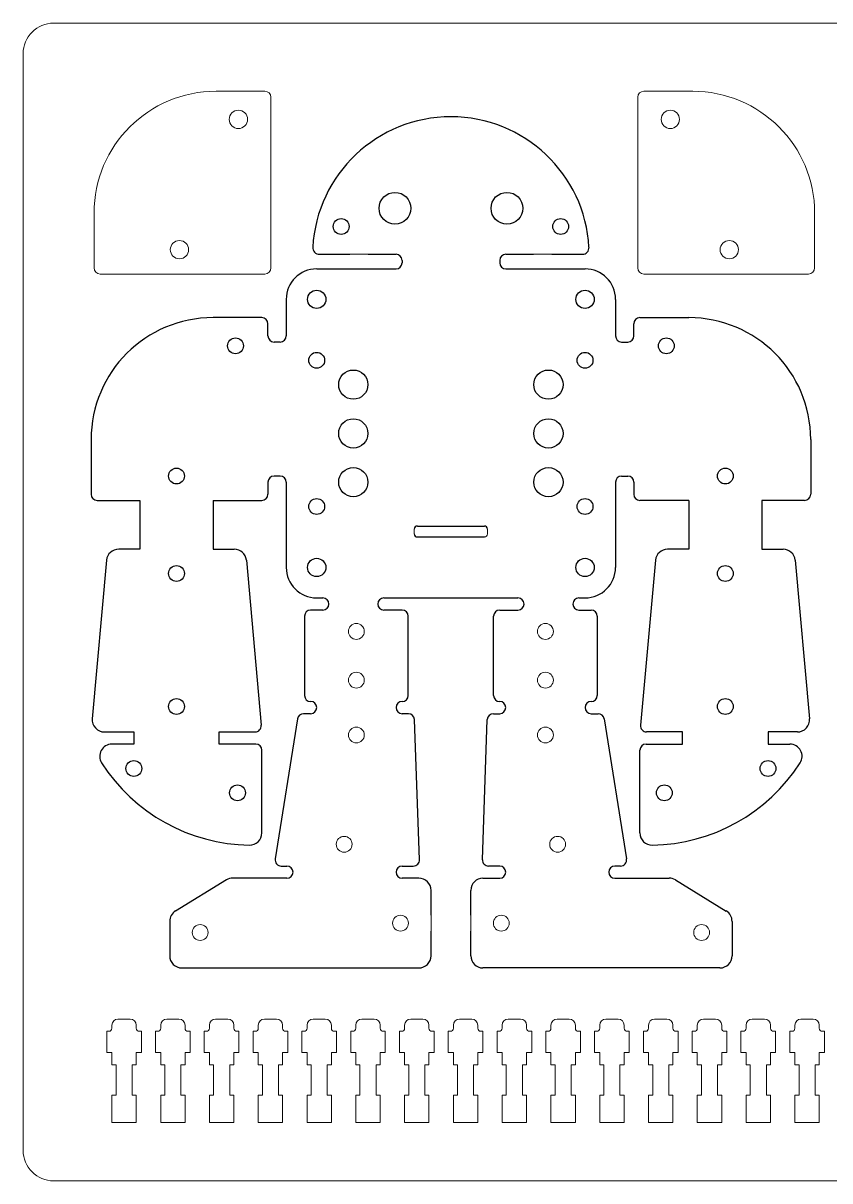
# Model space of a CAD drawing. Header units: millimetres. Extents: x 317 to 974, y 200 to 395.
# Drawn here: x 317.5 to 449.7, y 200.1 to 390.1 of the extents above; entities that cross this region are included whole.
import ezdxf

# ---------------------------------------------------------------- set-up
doc = ezdxf.new("R2010")
doc.units = ezdxf.units.MM
doc.header["$LTSCALE"] = 2
doc.layers.get('0').update_dxf_attribs({"lineweight": 18})

msp = doc.modelspace()

# ---------------------------------------------------------------- linework, layer by layer
for p, q in [((357.09, 378.91), (349.09, 378.91)), ((419.25, 378.91), (427.25, 378.91)), ((358.09, 377.91), (358.09, 349.91)), ((418.25, 377.91), (418.25, 349.91)), ((329.09, 358.91), (329.09, 349.91)), ((447.25, 358.91), (447.25, 349.91)), ((371.03, 352.15), (374.03, 352.15)), ((401.17, 352.15), (404.17, 352.15)), ((330.09, 348.91), (341.59, 348.91)), ((341.59, 348.91), (357.09, 348.91)), ((434.75, 348.91), (419.25, 348.91)), ((446.25, 348.91), (434.75, 348.91)), ((381.6, 307.05), (381.6, 306.25)), ((393.6, 307.05), (393.6, 306.25)), ((384.34, 240.68), (384.34, 243.68)), ((390.86, 243.68), (390.86, 240.68)), ((335.01, 226.63), (333.01, 226.63)), ((343.01, 226.63), (341.01, 226.63)), ((351.01, 226.63), (349.01, 226.63)), ((359.01, 226.63), (357.01, 226.63)), ((367.01, 226.63), (365.01, 226.63)), ((375.01, 226.63), (373.01, 226.63)), ((383.01, 226.63), (381.01, 226.63)), ((391.01, 226.63), (389.01, 226.63)), ((399.01, 226.63), (397.01, 226.63)), ((407.01, 226.63), (405.01, 226.63)), ((415.01, 226.63), (413.01, 226.63)), ((423.01, 226.63), (421.01, 226.63)), ((431.01, 226.63), (429.01, 226.63)), ((439.01, 226.63), (437.01, 226.63)), ((447.01, 226.63), (445.01, 226.63)), ((331.17, 224.63), (331.51, 224.63)), ((331.17, 221.13), (331.17, 224.63)), ((332.01, 225.13), (332.01, 225.63)), ((336.01, 225.13), (336.01, 225.63)), ((336.85, 224.63), (336.51, 224.63)), ((336.85, 224.63), (336.85, 221.13)), ((339.17, 224.63), (339.51, 224.63)), ((339.17, 221.13), (339.17, 224.63)), ((340.01, 225.13), (340.01, 225.63)), ((344.01, 225.13), (344.01, 225.63)), ((344.85, 224.63), (344.51, 224.63)), ((344.85, 224.63), (344.85, 221.13)), ((347.17, 224.63), (347.51, 224.63)), ((347.17, 221.13), (347.17, 224.63)), ((348.01, 225.13), (348.01, 225.63)), ((352.01, 225.13), (352.01, 225.63)), ((352.85, 224.63), (352.51, 224.63)), ((352.85, 224.63), (352.85, 221.13)), ((355.17, 224.63), (355.51, 224.63)), ((355.17, 221.13), (355.17, 224.63)), ((356.01, 225.13), (356.01, 225.63)), ((360.01, 225.13), (360.01, 225.63)), ((360.85, 224.63), (360.51, 224.63)), ((360.85, 224.63), (360.85, 221.13)), ((363.17, 224.63), (363.51, 224.63)), ((363.17, 221.13), (363.17, 224.63)), ((364.01, 225.13), (364.01, 225.63)), ((368.01, 225.13), (368.01, 225.63)), ((368.85, 224.63), (368.51, 224.63)), ((368.85, 224.63), (368.85, 221.13)), ((371.17, 224.63), (371.51, 224.63)), ((371.17, 221.13), (371.17, 224.63)), ((372.01, 225.13), (372.01, 225.63)), ((376.01, 225.13), (376.01, 225.63)), ((376.85, 224.63), (376.51, 224.63)), ((376.85, 224.63), (376.85, 221.13)), ((379.17, 224.63), (379.51, 224.63)), ((379.17, 221.13), (379.17, 224.63)), ((380.01, 225.13), (380.01, 225.63)), ((384.01, 225.13), (384.01, 225.63)), ((384.85, 224.63), (384.51, 224.63)), ((384.85, 224.63), (384.85, 221.13)), ((387.17, 224.63), (387.51, 224.63)), ((387.17, 221.13), (387.17, 224.63)), ((388.01, 225.13), (388.01, 225.63)), ((392.01, 225.13), (392.01, 225.63)), ((392.85, 224.63), (392.51, 224.63)), ((392.85, 224.63), (392.85, 221.13)), ((395.17, 224.63), (395.51, 224.63)), ((395.17, 221.13), (395.17, 224.63)), ((396.01, 225.13), (396.01, 225.63)), ((400.01, 225.13), (400.01, 225.63)), ((400.85, 224.63), (400.51, 224.63)), ((400.85, 224.63), (400.85, 221.13)), ((403.17, 224.63), (403.51, 224.63)), ((403.17, 221.13), (403.17, 224.63)), ((404.01, 225.13), (404.01, 225.63)), ((408.01, 225.13), (408.01, 225.63)), ((408.85, 224.63), (408.51, 224.63)), ((408.85, 224.63), (408.85, 221.13)), ((411.17, 224.63), (411.51, 224.63)), ((411.17, 221.13), (411.17, 224.63)), ((412.01, 225.13), (412.01, 225.63)), ((416.01, 225.13), (416.01, 225.63)), ((416.85, 224.63), (416.51, 224.63)), ((416.85, 224.63), (416.85, 221.13)), ((419.17, 224.63), (419.51, 224.63)), ((419.17, 221.13), (419.17, 224.63)), ((420.01, 225.13), (420.01, 225.63)), ((424.01, 225.13), (424.01, 225.63)), ((424.85, 224.63), (424.51, 224.63)), ((424.85, 224.63), (424.85, 221.13)), ((427.17, 224.63), (427.51, 224.63)), ((427.17, 221.13), (427.17, 224.63)), ((428.01, 225.13), (428.01, 225.63)), ((432.01, 225.13), (432.01, 225.63)), ((432.85, 224.63), (432.51, 224.63)), ((432.85, 224.63), (432.85, 221.13)), ((435.17, 224.63), (435.51, 224.63)), ((435.17, 221.13), (435.17, 224.63)), ((436.01, 225.13), (436.01, 225.63)), ((440.01, 225.13), (440.01, 225.63)), ((440.85, 224.63), (440.51, 224.63)), ((440.85, 224.63), (440.85, 221.13)), ((443.17, 224.63), (443.51, 224.63)), ((443.17, 221.13), (443.17, 224.63)), ((444.01, 225.13), (444.01, 225.63)), ((448.01, 225.13), (448.01, 225.63)), ((448.85, 224.63), (448.51, 224.63)), ((448.85, 224.63), (448.85, 221.13)), ((332.01, 221.13), (331.17, 221.13)), ((332.01, 221.13), (332.01, 219.13)), ((336.85, 221.13), (336.01, 221.13)), ((336.01, 221.13), (336.01, 219.13)), ((340.01, 221.13), (339.17, 221.13)), ((340.01, 221.13), (340.01, 219.13)), ((344.85, 221.13), (344.01, 221.13)), ((344.01, 221.13), (344.01, 219.13)), ((348.01, 221.13), (347.17, 221.13)), ((348.01, 221.13), (348.01, 219.13)), ((352.85, 221.13), (352.01, 221.13)), ((352.01, 221.13), (352.01, 219.13)), ((356.01, 221.13), (355.17, 221.13)), ((356.01, 221.13), (356.01, 219.13)), ((360.85, 221.13), (360.01, 221.13)), ((360.01, 221.13), (360.01, 219.13)), ((364.01, 221.13), (363.17, 221.13)), ((364.01, 221.13), (364.01, 219.13)), ((368.85, 221.13), (368.01, 221.13)), ((368.01, 221.13), (368.01, 219.13)), ((372.01, 221.13), (371.17, 221.13)), ((372.01, 221.13), (372.01, 219.13)), ((376.85, 221.13), (376.01, 221.13)), ((376.01, 221.13), (376.01, 219.13)), ((380.01, 221.13), (379.17, 221.13)), ((380.01, 221.13), (380.01, 219.13)), ((384.85, 221.13), (384.01, 221.13)), ((384.01, 221.13), (384.01, 219.13)), ((388.01, 221.13), (387.17, 221.13)), ((388.01, 221.13), (388.01, 219.13)), ((392.85, 221.13), (392.01, 221.13)), ((392.01, 221.13), (392.01, 219.13)), ((396.01, 221.13), (395.17, 221.13)), ((396.01, 221.13), (396.01, 219.13)), ((400.85, 221.13), (400.01, 221.13)), ((400.01, 221.13), (400.01, 219.13)), ((404.01, 221.13), (403.17, 221.13)), ((404.01, 221.13), (404.01, 219.13)), ((408.85, 221.13), (408.01, 221.13)), ((408.01, 221.13), (408.01, 219.13)), ((412.01, 221.13), (411.17, 221.13)), ((412.01, 221.13), (412.01, 219.13)), ((416.85, 221.13), (416.01, 221.13)), ((416.01, 221.13), (416.01, 219.13)), ((420.01, 221.13), (419.17, 221.13)), ((420.01, 221.13), (420.01, 219.13)), ((424.85, 221.13), (424.01, 221.13)), ((424.01, 221.13), (424.01, 219.13)), ((428.01, 221.13), (427.17, 221.13)), ((428.01, 221.13), (428.01, 219.13)), ((432.85, 221.13), (432.01, 221.13)), ((432.01, 221.13), (432.01, 219.13)), ((436.01, 221.13), (435.17, 221.13)), ((436.01, 221.13), (436.01, 219.13)), ((440.85, 221.13), (440.01, 221.13)), ((440.01, 221.13), (440.01, 219.13)), ((444.01, 221.13), (443.17, 221.13)), ((444.01, 221.13), (444.01, 219.13)), ((448.85, 221.13), (448.01, 221.13)), ((448.01, 221.13), (448.01, 219.13)), ((332.69, 219.13), (332.01, 219.13)), ((332.69, 219.13), (332.69, 214.13)), ((336.01, 219.13), (335.33, 219.13)), ((335.33, 219.13), (335.33, 214.13)), ((340.69, 219.13), (340.01, 219.13)), ((340.69, 219.13), (340.69, 214.13)), ((344.01, 219.13), (343.33, 219.13)), ((343.33, 219.13), (343.33, 214.13)), ((348.69, 219.13), (348.01, 219.13)), ((348.69, 219.13), (348.69, 214.13)), ((352.01, 219.13), (351.33, 219.13)), ((351.33, 219.13), (351.33, 214.13)), ((356.69, 219.13), (356.01, 219.13)), ((356.69, 219.13), (356.69, 214.13)), ((360.01, 219.13), (359.33, 219.13)), ((359.33, 219.13), (359.33, 214.13)), ((364.69, 219.13), (364.01, 219.13)), ((364.69, 219.13), (364.69, 214.13)), ((368.01, 219.13), (367.33, 219.13)), ((367.33, 219.13), (367.33, 214.13)), ((372.69, 219.13), (372.01, 219.13)), ((372.69, 219.13), (372.69, 214.13)), ((376.01, 219.13), (375.33, 219.13)), ((375.33, 219.13), (375.33, 214.13)), ((380.69, 219.13), (380.01, 219.13)), ((380.69, 219.13), (380.69, 214.13)), ((384.01, 219.13), (383.33, 219.13)), ((383.33, 219.13), (383.33, 214.13)), ((388.69, 219.13), (388.01, 219.13)), ((388.69, 219.13), (388.69, 214.13)), ((392.01, 219.13), (391.33, 219.13)), ((391.33, 219.13), (391.33, 214.13)), ((396.69, 219.13), (396.01, 219.13)), ((396.69, 219.13), (396.69, 214.13)), ((400.01, 219.13), (399.33, 219.13)), ((399.33, 219.13), (399.33, 214.13)), ((404.69, 219.13), (404.01, 219.13)), ((404.69, 219.13), (404.69, 214.13)), ((408.01, 219.13), (407.33, 219.13)), ((407.33, 219.13), (407.33, 214.13)), ((412.69, 219.13), (412.01, 219.13)), ((412.69, 219.13), (412.69, 214.13)), ((416.01, 219.13), (415.33, 219.13)), ((415.33, 219.13), (415.33, 214.13)), ((420.69, 219.13), (420.01, 219.13)), ((420.69, 219.13), (420.69, 214.13)), ((424.01, 219.13), (423.33, 219.13)), ((423.33, 219.13), (423.33, 214.13)), ((428.69, 219.13), (428.01, 219.13)), ((428.69, 219.13), (428.69, 214.13)), ((432.01, 219.13), (431.33, 219.13)), ((431.33, 219.13), (431.33, 214.13)), ((436.69, 219.13), (436.01, 219.13)), ((436.69, 219.13), (436.69, 214.13)), ((440.01, 219.13), (439.33, 219.13)), ((439.33, 219.13), (439.33, 214.13)), ((444.69, 219.13), (444.01, 219.13)), ((444.69, 219.13), (444.69, 214.13)), ((448.01, 219.13), (447.33, 219.13)), ((447.33, 219.13), (447.33, 214.13)), ((332.69, 214.13), (332.01, 214.13)), ((332.01, 214.13), (332.01, 209.63)), ((336.01, 214.13), (335.33, 214.13)), ((336.01, 209.63), (336.01, 214.13)), ((340.69, 214.13), (340.01, 214.13)), ((340.01, 214.13), (340.01, 209.63)), ((344.01, 214.13), (343.33, 214.13)), ((344.01, 209.63), (344.01, 214.13)), ((348.69, 214.13), (348.01, 214.13)), ((348.01, 214.13), (348.01, 209.63)), ((352.01, 214.13), (351.33, 214.13)), ((352.01, 209.63), (352.01, 214.13)), ((356.69, 214.13), (356.01, 214.13)), ((356.01, 214.13), (356.01, 209.63)), ((360.01, 214.13), (359.33, 214.13)), ((360.01, 209.63), (360.01, 214.13)), ((364.69, 214.13), (364.01, 214.13)), ((364.01, 214.13), (364.01, 209.63)), ((368.01, 214.13), (367.33, 214.13)), ((368.01, 209.63), (368.01, 214.13)), ((372.69, 214.13), (372.01, 214.13)), ((372.01, 214.13), (372.01, 209.63)), ((376.01, 214.13), (375.33, 214.13)), ((376.01, 209.63), (376.01, 214.13)), ((380.69, 214.13), (380.01, 214.13)), ((380.01, 214.13), (380.01, 209.63)), ((384.01, 214.13), (383.33, 214.13)), ((384.01, 209.63), (384.01, 214.13)), ((388.69, 214.13), (388.01, 214.13)), ((388.01, 214.13), (388.01, 209.63)), ((392.01, 214.13), (391.33, 214.13)), ((392.01, 209.63), (392.01, 214.13)), ((396.69, 214.13), (396.01, 214.13)), ((396.01, 214.13), (396.01, 209.63)), ((400.01, 214.13), (399.33, 214.13)), ((400.01, 209.63), (400.01, 214.13)), ((404.69, 214.13), (404.01, 214.13)), ((404.01, 214.13), (404.01, 209.63)), ((408.01, 214.13), (407.33, 214.13)), ((408.01, 209.63), (408.01, 214.13)), ((412.69, 214.13), (412.01, 214.13)), ((412.01, 214.13), (412.01, 209.63)), ((416.01, 214.13), (415.33, 214.13)), ((416.01, 209.63), (416.01, 214.13)), ((420.69, 214.13), (420.01, 214.13)), ((420.01, 214.13), (420.01, 209.63)), ((424.01, 214.13), (423.33, 214.13)), ((424.01, 209.63), (424.01, 214.13)), ((428.69, 214.13), (428.01, 214.13)), ((428.01, 214.13), (428.01, 209.63)), ((432.01, 214.13), (431.33, 214.13)), ((432.01, 209.63), (432.01, 214.13)), ((436.69, 214.13), (436.01, 214.13)), ((436.01, 214.13), (436.01, 209.63)), ((440.01, 214.13), (439.33, 214.13)), ((440.01, 209.63), (440.01, 214.13)), ((444.69, 214.13), (444.01, 214.13)), ((444.01, 214.13), (444.01, 209.63)), ((448.01, 214.13), (447.33, 214.13)), ((448.01, 209.63), (448.01, 214.13)), ((336.01, 209.63), (332.01, 209.63)), ((344.01, 209.63), (340.01, 209.63)), ((352.01, 209.63), (348.01, 209.63)), ((360.01, 209.63), (356.01, 209.63)), ((368.01, 209.63), (364.01, 209.63)), ((376.01, 209.63), (372.01, 209.63)), ((384.01, 209.63), (380.01, 209.63)), ((392.01, 209.63), (388.01, 209.63)), ((400.01, 209.63), (396.01, 209.63)), ((408.01, 209.63), (404.01, 209.63)), ((416.01, 209.63), (412.01, 209.63)), ((424.01, 209.63), (420.01, 209.63)), ((432.01, 209.63), (428.01, 209.63)), ((440.01, 209.63), (436.01, 209.63)), ((448.01, 209.63), (444.01, 209.63))]:
    msp.add_line(p, q)
at = {"color": 7, "linetype": 'Continuous', "lineweight": 25}
for p, q in [((366.03, 352.15), (371.03, 352.15)), ((374.03, 352.15), (378.6, 352.15)), ((396.6, 352.15), (401.17, 352.15)), ((404.17, 352.15), (409.17, 352.15)), ((365.6, 349.75), (378.6, 349.75)), ((396.6, 349.75), (409.6, 349.75)), ((360.6, 344.75), (360.6, 338.75)), ((414.6, 344.75), (414.6, 338.75)), ((356.6, 341.75), (348.6, 341.75)), ((357.6, 338.75), (357.6, 340.75)), ((417.6, 338.75), (417.6, 340.75)), ((418.6, 341.75), (426.6, 341.75)), ((359.6, 337.75), (358.6, 337.75)), ((415.6, 337.75), (416.6, 337.75)), ((328.6, 321.75), (328.6, 312.75)), ((446.6, 321.75), (446.6, 312.75)), ((359.6, 315.75), (358.6, 315.75)), ((415.6, 315.75), (416.6, 315.75)), ((357.6, 314.75), (357.6, 312.75)), ((360.6, 314.75), (360.6, 300.75)), ((414.6, 314.75), (414.6, 300.75)), ((417.6, 314.75), (417.6, 312.75)), ((329.6, 311.75), (336.6, 311.75)), ((336.6, 311.75), (336.6, 303.75)), ((348.6, 311.75), (348.6, 303.75)), ((348.6, 311.75), (354.1, 311.75)), ((354.1, 311.75), (356.6, 311.75)), ((423.1, 311.75), (418.6, 311.75)), ((426.6, 311.75), (423.1, 311.75)), ((426.6, 311.75), (426.6, 303.75)), ((445.6, 311.75), (438.6, 311.75)), ((438.6, 311.75), (438.6, 303.75)), ((382.1, 307.55), (393.1, 307.55)), ((382.1, 305.75), (393.1, 305.75)), ((336.6, 303.75), (333.13, 303.75)), ((348.6, 303.75), (352.07, 303.75)), ((426.6, 303.75), (423.13, 303.75)), ((438.6, 303.75), (442.07, 303.75)), ((331.13, 301.93), (328.79, 275.93)), ((354.06, 301.93), (356.5, 274.84)), ((421.13, 301.93), (418.7, 274.84)), ((444.06, 301.93), (446.4, 275.93)), ((365.6, 295.75), (366.6, 295.75)), ((376.6, 295.75), (398.6, 295.75)), ((408.6, 295.75), (409.6, 295.75)), ((363.6, 292.75), (363.6, 279.75)), ((366.6, 293.75), (364.6, 293.75)), ((379.6, 293.75), (376.6, 293.75)), ((380.6, 279.75), (380.6, 292.75)), ((394.6, 279.75), (394.6, 292.75)), ((395.6, 293.75), (398.6, 293.75)), ((408.6, 293.75), (410.6, 293.75)), ((411.6, 292.75), (411.6, 279.75)), ((362.46, 275.91), (358.8, 252.91)), ((364.6, 276.75), (363.45, 276.75)), ((380.63, 276.75), (379.6, 276.75)), ((382.43, 252.78), (381.63, 275.78)), ((392.76, 252.78), (393.56, 275.78)), ((394.56, 276.75), (395.6, 276.75)), ((410.6, 276.75), (411.74, 276.75)), ((412.73, 275.91), (416.4, 252.91)), ((330.79, 273.75), (335.6, 273.75)), ((335.6, 273.75), (335.6, 271.75)), ((349.6, 273.75), (355.5, 273.75)), ((349.6, 271.75), (349.6, 273.75)), ((425.6, 273.75), (419.69, 273.75)), ((425.6, 271.75), (425.6, 273.75)), ((444.41, 273.75), (439.6, 273.75)), ((439.6, 273.75), (439.6, 271.75)), ((335.6, 271.75), (332.01, 271.75)), ((355.6, 271.75), (349.6, 271.75)), ((419.6, 271.75), (425.6, 271.75)), ((439.6, 271.75), (443.19, 271.75)), ((356.6, 257.17), (356.6, 270.75)), ((418.6, 257.17), (418.6, 270.75)), ((359.78, 251.75), (360.71, 251.75)), ((379.6, 251.75), (381.44, 251.75)), ((395.6, 251.75), (393.76, 251.75)), ((415.41, 251.75), (414.49, 251.75)), ((350.79, 249.46), (342.45, 244.36)), ((360.71, 249.75), (351.83, 249.75)), ((382.34, 249.75), (379.6, 249.75)), ((392.86, 249.75), (395.6, 249.75)), ((414.49, 249.75), (423.37, 249.75)), ((424.41, 249.46), (432.75, 244.36)), ((384.34, 243.68), (384.34, 247.75)), ((384.34, 243.68), (384.34, 247.55)), ((390.86, 243.68), (390.86, 247.75)), ((341.49, 242.66), (341.49, 237.02)), ((433.71, 242.66), (433.71, 237.02)), ((384.34, 237.02), (384.34, 241.08)), ((384.34, 236.82), (384.34, 240.68)), ((390.86, 237.02), (390.86, 241.08)), ((343.49, 235.02), (355.83, 235.02)), ((355.83, 235.02), (373.83, 235.02)), ((373.83, 235.02), (382.34, 235.02)), ((401.37, 235.02), (392.86, 235.02)), ((419.37, 235.02), (401.37, 235.02)), ((431.71, 235.02), (419.37, 235.02))]:
    msp.add_line(p, q, dxfattribs=at)
at = {"lineweight": 25}
for p, q in [((379.6, 351.15), (379.6, 350.75)), ((395.6, 351.15), (395.6, 350.75))]:
    msp.add_line(p, q, dxfattribs=at)
msp.add_lwpolyline([(322.46, 200.08), (609.43, 200.08, 0.414214), (614.43, 205.08), (614.43, 385.08, 0.414214), (609.43, 390.08), (322.46, 390.08, 0.414214), (317.46, 385.08), (317.46, 205.08, 0.414214)], format="xyb", close=True)
for centre, radius in [((352.76, 374.28), 1.5), ((423.58, 374.28), 1.5), ((343.09, 352.91), 1.5), ((433.25, 352.91), 1.5), ((372.1, 290.25), 1.3), ((403.1, 290.25), 1.3), ((372.1, 282.25), 1.3), ((403.1, 282.25), 1.3), ((372.1, 273.25), 1.3), ((403.1, 273.25), 1.3), ((370.1, 255.32), 1.3), ((405.1, 255.32), 1.3), ((379.34, 242.38), 1.3), ((395.86, 242.38), 1.3), ((346.49, 240.84), 1.3), ((428.71, 240.84), 1.3)]:
    msp.add_circle(centre, radius)
at = {"color": 7, "linetype": 'Continuous', "lineweight": 25}
for centre in [(378.42, 359.71), (396.78, 359.71)]:
    msp.add_circle(centre, 2.6, dxfattribs=at)
at = {"lineweight": 25}
for centre, radius in [((369.6, 356.71), 1.3), ((405.6, 356.71), 1.3), ((365.6, 344.75), 1.5), ((409.6, 344.75), 1.5), ((352.27, 337.12), 1.3), ((422.93, 337.12), 1.3), ((365.6, 334.75), 1.3), ((409.6, 334.75), 1.3), ((371.6, 330.75), 2.4), ((403.6, 330.75), 2.4), ((371.6, 322.75), 2.4), ((403.6, 322.75), 2.4), ((342.6, 315.75), 1.3), ((371.6, 314.75), 2.4), ((403.6, 314.75), 2.4), ((432.6, 315.75), 1.3), ((365.6, 310.75), 1.3), ((409.6, 310.75), 1.3), ((365.6, 300.75), 1.5), ((409.6, 300.75), 1.5), ((342.6, 299.75), 1.3), ((432.6, 299.75), 1.3), ((342.6, 277.93), 1.3), ((432.6, 277.93), 1.3), ((335.6, 267.75), 1.3), ((439.6, 267.75), 1.3), ((352.6, 263.75), 1.3), ((422.6, 263.75), 1.3)]:
    msp.add_circle(centre, radius, dxfattribs=at)
for centre, radius, start, end in [((349.09, 358.91), 20, 90, 180), ((357.09, 377.91), 1, 0, 90), ((419.25, 377.91), 1, 90, 180), ((427.25, 358.91), 20, 0, 90), ((330.09, 349.91), 1, 180, 270), ((357.09, 349.91), 1, 270, 0), ((419.25, 349.91), 1, 180, 270), ((446.25, 349.91), 1, 270, 0), ((393.1, 306.25), 0.5, 270, 0), ((333.01, 225.63), 1, 90, 180), ((335.01, 225.63), 1, 0, 90), ((341.01, 225.63), 1, 90, 180), ((343.01, 225.63), 1, 0, 90), ((349.01, 225.63), 1, 90, 180), ((351.01, 225.63), 1, 0, 90), ((357.01, 225.63), 1, 90, 180), ((359.01, 225.63), 1, 0, 90), ((365.01, 225.63), 1, 90, 180), ((367.01, 225.63), 1, 0, 90), ((373.01, 225.63), 1, 90, 180), ((375.01, 225.63), 1, 0, 90), ((381.01, 225.63), 1, 90, 180), ((383.01, 225.63), 1, 0, 90), ((389.01, 225.63), 1, 90, 180), ((391.01, 225.63), 1, 0, 90), ((397.01, 225.63), 1, 90, 180), ((399.01, 225.63), 1, 0, 90), ((405.01, 225.63), 1, 90, 180), ((407.01, 225.63), 1, 0, 90), ((413.01, 225.63), 1, 90, 180), ((415.01, 225.63), 1, 0, 90), ((421.01, 225.63), 1, 90, 180), ((423.01, 225.63), 1, 0, 90), ((429.01, 225.63), 1, 90, 180), ((431.01, 225.63), 1, 0, 90), ((437.01, 225.63), 1, 90, 180), ((439.01, 225.63), 1, 0, 90), ((445.01, 225.63), 1, 90, 180), ((447.01, 225.63), 1, 0, 90), ((331.51, 225.13), 0.5, 270, 0), ((336.51, 225.13), 0.5, 180, 270), ((339.51, 225.13), 0.5, 270, 0), ((344.51, 225.13), 0.5, 180, 270), ((347.51, 225.13), 0.5, 270, 0), ((352.51, 225.13), 0.5, 180, 270), ((355.51, 225.13), 0.5, 270, 0), ((360.51, 225.13), 0.5, 180, 270), ((363.51, 225.13), 0.5, 270, 0), ((368.51, 225.13), 0.5, 180, 270), ((371.51, 225.13), 0.5, 270, 0), ((376.51, 225.13), 0.5, 180, 270), ((379.51, 225.13), 0.5, 270, 0), ((384.51, 225.13), 0.5, 180, 270), ((387.51, 225.13), 0.5, 270, 0), ((392.51, 225.13), 0.5, 180, 270), ((395.51, 225.13), 0.5, 270, 0), ((400.51, 225.13), 0.5, 180, 270), ((403.51, 225.13), 0.5, 270, 0), ((408.51, 225.13), 0.5, 180, 270), ((411.51, 225.13), 0.5, 270, 0), ((416.51, 225.13), 0.5, 180, 270), ((419.51, 225.13), 0.5, 270, 0), ((424.51, 225.13), 0.5, 180, 270), ((427.51, 225.13), 0.5, 270, 0), ((432.51, 225.13), 0.5, 180, 270), ((435.51, 225.13), 0.5, 270, 0), ((440.51, 225.13), 0.5, 180, 270), ((443.51, 225.13), 0.5, 270, 0), ((448.51, 225.13), 0.5, 180, 270)]:
    msp.add_arc(centre, radius, start, end)
at = {"color": 7, "linetype": 'Continuous', "lineweight": 25}
for centre, radius, start, end in [((387.6, 352.04), 22.68, 3.1529, 176.8471), ((366.03, 353.23), 1.08, 176.8471, 270), ((409.17, 353.23), 1.08, 270, 3.1529), ((365.6, 344.75), 5, 90, 180), ((409.6, 344.75), 5, 360, 90), ((348.6, 321.75), 20, 90, 180), ((356.6, 340.75), 1, 0, 90), ((418.6, 340.75), 1, 90, 180), ((426.6, 321.75), 20, 0, 90), ((358.6, 338.75), 1, 180, 270), ((359.6, 338.75), 1, 270, 0), ((415.6, 338.75), 1, 180, 270), ((416.6, 338.75), 1, 270, 0), ((358.6, 314.75), 1, 90, 180), ((359.6, 314.75), 1, 0, 90), ((415.6, 314.75), 1, 90, 180), ((416.6, 314.75), 1, 0, 90), ((329.6, 312.75), 1, 180, 270), ((356.6, 312.75), 1, 270, 0), ((418.6, 312.75), 1, 180, 270), ((445.6, 312.75), 1, 270, 0), ((333.13, 301.75), 2, 90, 174.8581), ((352.07, 301.75), 2, 5.1419, 90), ((423.13, 301.75), 2, 90, 174.8581), ((442.07, 301.75), 2, 5.1419, 90), ((365.6, 300.75), 5, 180, 270), ((409.6, 300.75), 5, 270, 0), ((366.6, 294.75), 1, 0, 90), ((366.6, 294.75), 1, 270, 0), ((376.6, 294.75), 1, 90, 180), ((376.6, 294.75), 1, 180, 270), ((398.6, 294.75), 1, 0, 90), ((398.6, 294.75), 1, 270, 0), ((408.6, 294.75), 1, 90, 180), ((408.6, 294.75), 1, 180, 270), ((364.6, 292.75), 1, 90, 180), ((379.6, 292.75), 1, 0, 90), ((395.6, 292.75), 1, 90, 180), ((410.6, 292.75), 1, 0, 90), ((364.6, 279.75), 1, 180, 270), ((379.6, 279.75), 1, 270, 360), ((395.6, 279.75), 1, 180, 270), ((410.6, 279.75), 1, 270, 0), ((364.6, 277.75), 1, 0, 90), ((364.6, 277.75), 1, 270, 0), ((379.6, 277.75), 1, 90, 180), ((379.6, 277.75), 1, 180, 270), ((395.6, 277.75), 1, 0, 90), ((395.6, 277.75), 1, 270, 0), ((410.6, 277.75), 1, 90, 180), ((410.6, 277.75), 1, 180, 270), ((330.79, 275.75), 2, 174.8581, 270), ((363.45, 275.75), 1, 90, 170.9395), ((380.63, 275.75), 1, 2, 90), ((394.56, 275.75), 1, 90, 178), ((411.74, 275.75), 1, 9.0605, 90), ((444.41, 275.75), 2, 270, 5.1419), ((355.5, 274.75), 1, 270, 5.1419), ((419.69, 274.75), 1, 174.8581, 270), ((332.01, 269.75), 2, 90, 212.6908), ((355.6, 270.75), 1, 0, 90), ((419.6, 270.75), 1, 90, 180), ((443.19, 269.75), 2, 327.3092, 90), ((355.02, 284.52), 29.35, 212.6908, 269.1055), ((420.17, 284.52), 29.35, 270.8945, 327.3092), ((354.6, 257.17), 2, 269.1055, 0), ((420.6, 257.17), 2, 180, 270.8945), ((359.78, 252.75), 1, 170.9395, 270), ((381.44, 252.75), 1, 270, 2), ((393.76, 252.75), 1, 178, 270), ((415.41, 252.75), 1, 270, 9.0605), ((360.71, 250.75), 1, 0, 90), ((379.6, 250.75), 1, 90, 180), ((395.6, 250.75), 1, 0, 90), ((414.49, 250.75), 1, 90, 180), ((351.83, 247.75), 2, 90, 121.4069), ((360.71, 250.75), 1, 270, 360), ((379.6, 250.75), 1, 180, 270), ((382.34, 247.75), 2, 0, 90), ((392.86, 247.75), 2, 90, 180), ((395.6, 250.75), 1, 270, 360), ((414.49, 250.75), 1, 180, 270), ((423.37, 247.75), 2, 58.5931, 90), ((343.49, 242.66), 2, 121.4069, 180), ((431.71, 242.66), 2, 360, 58.5931), ((343.49, 237.02), 2, 180, 270), ((382.34, 237.02), 2, 270, 0), ((392.86, 237.02), 2, 180, 270), ((431.71, 237.02), 2, 270, 0)]:
    msp.add_arc(centre, radius, start, end, dxfattribs=at)
at = {"lineweight": 25}
for centre, radius, start, end in [((378.6, 351.15), 1, 0, 90), ((396.6, 351.15), 1, 90, 180), ((378.6, 350.75), 1, 270, 0), ((396.6, 350.75), 1, 180, 270), ((382.1, 307.05), 0.5, 90, 180), ((382.1, 306.25), 0.5, 180, 270), ((393.1, 307.05), 0.5, 0, 90)]:
    msp.add_arc(centre, radius, start, end, dxfattribs=at)

doc.saveas('drawing.dxf')
